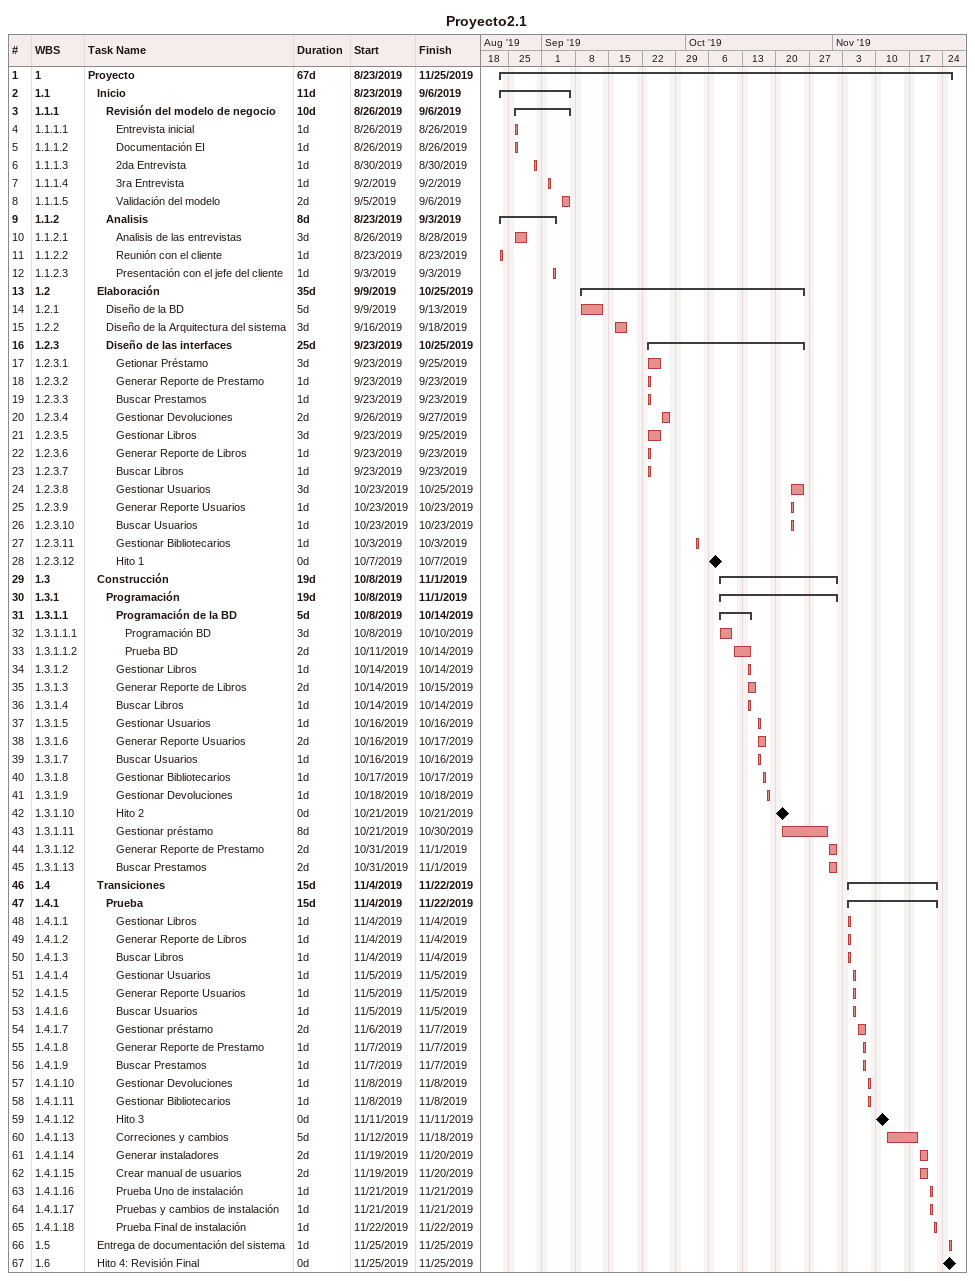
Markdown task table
Proyecto2.1

| ID | WBS | Task | Duration | Start | Finish |
|---|---|---|---|---|---|
| 1 | 1 | **Proyecto** | 67d | 2019-08-23 | 2019-11-25 |
| 2 | 1.1 | **Inicio** | 11d | 2019-08-23 | 2019-09-06 |
| 3 | 1.1.1 | **Revisión del modelo de negocio** | 10d | 2019-08-26 | 2019-09-06 |
| 4 | 1.1.1.1 | Entrevista inicial | 1d | 2019-08-26 | 2019-08-26 |
| 5 | 1.1.1.2 | Documentación EI | 1d | 2019-08-26 | 2019-08-26 |
| 6 | 1.1.1.3 | 2da Entrevista | 1d | 2019-08-30 | 2019-08-30 |
| 7 | 1.1.1.4 | 3ra Entrevista | 1d | 2019-09-02 | 2019-09-02 |
| 8 | 1.1.1.5 | Validación del modelo | 2d | 2019-09-05 | 2019-09-06 |
| 9 | 1.1.2 | **Analisis** | 8d | 2019-08-23 | 2019-09-03 |
| 10 | 1.1.2.1 | Analisis de las entrevistas | 3d | 2019-08-26 | 2019-08-28 |
| 11 | 1.1.2.2 | Reunión con el cliente | 1d | 2019-08-23 | 2019-08-23 |
| 12 | 1.1.2.3 | Presentación con el jefe del cliente | 1d | 2019-09-03 | 2019-09-03 |
| 13 | 1.2 | **Elaboración** | 35d | 2019-09-09 | 2019-10-25 |
| 14 | 1.2.1 | Diseño de la BD | 5d | 2019-09-09 | 2019-09-13 |
| 15 | 1.2.2 | Diseño de la Arquitectura del sistema | 3d | 2019-09-16 | 2019-09-18 |
| 16 | 1.2.3 | **Diseño de las interfaces** | 25d | 2019-09-23 | 2019-10-25 |
| 17 | 1.2.3.1 | Getionar Préstamo | 3d | 2019-09-23 | 2019-09-25 |
| 18 | 1.2.3.2 | Generar Reporte de Prestamo | 1d | 2019-09-23 | 2019-09-23 |
| 19 | 1.2.3.3 | Buscar Prestamos | 1d | 2019-09-23 | 2019-09-23 |
| 20 | 1.2.3.4 | Gestionar Devoluciones | 2d | 2019-09-26 | 2019-09-27 |
| 21 | 1.2.3.5 | Gestionar Libros | 3d | 2019-09-23 | 2019-09-25 |
| 22 | 1.2.3.6 | Generar Reporte de Libros | 1d | 2019-09-23 | 2019-09-23 |
| 23 | 1.2.3.7 | Buscar Libros | 1d | 2019-09-23 | 2019-09-23 |
| 24 | 1.2.3.8 | Gestionar Usuarios | 3d | 2019-10-23 | 2019-10-25 |
| 25 | 1.2.3.9 | Generar Reporte Usuarios | 1d | 2019-10-23 | 2019-10-23 |
| 26 | 1.2.3.10 | Buscar Usuarios | 1d | 2019-10-23 | 2019-10-23 |
| 27 | 1.2.3.11 | Gestionar Bibliotecarios | 1d | 2019-10-03 | 2019-10-03 |
| 28 | 1.2.3.12 | Hito 1 | 0d | 2019-10-07 | 2019-10-07 |
| 29 | 1.3 | **Construcción** | 19d | 2019-10-08 | 2019-11-01 |
| 30 | 1.3.1 | **Programación** | 19d | 2019-10-08 | 2019-11-01 |
| 31 | 1.3.1.1 | **Programación de la BD** | 5d | 2019-10-08 | 2019-10-14 |
| 32 | 1.3.1.1.1 | Programación BD | 3d | 2019-10-08 | 2019-10-10 |
| 33 | 1.3.1.1.2 | Prueba BD | 2d | 2019-10-11 | 2019-10-14 |
| 34 | 1.3.1.2 | Gestionar Libros | 1d | 2019-10-14 | 2019-10-14 |
| 35 | 1.3.1.3 | Generar Reporte de Libros | 2d | 2019-10-14 | 2019-10-15 |
| 36 | 1.3.1.4 | Buscar Libros | 1d | 2019-10-14 | 2019-10-14 |
| 37 | 1.3.1.5 | Gestionar Usuarios | 1d | 2019-10-16 | 2019-10-16 |
| 38 | 1.3.1.6 | Generar Reporte Usuarios | 2d | 2019-10-16 | 2019-10-17 |
| 39 | 1.3.1.7 | Buscar Usuarios | 1d | 2019-10-16 | 2019-10-16 |
| 40 | 1.3.1.8 | Gestionar Bibliotecarios | 1d | 2019-10-17 | 2019-10-17 |
| 41 | 1.3.1.9 | Gestionar Devoluciones | 1d | 2019-10-18 | 2019-10-18 |
| 42 | 1.3.1.10 | Hito 2 | 0d | 2019-10-21 | 2019-10-21 |
| 43 | 1.3.1.11 | Gestionar préstamo | 8d | 2019-10-21 | 2019-10-30 |
| 44 | 1.3.1.12 | Generar Reporte de Prestamo | 2d | 2019-10-31 | 2019-11-01 |
| 45 | 1.3.1.13 | Buscar Prestamos | 2d | 2019-10-31 | 2019-11-01 |
| 46 | 1.4 | **Transiciones** | 15d | 2019-11-04 | 2019-11-22 |
| 47 | 1.4.1 | **Prueba** | 15d | 2019-11-04 | 2019-11-22 |
| 48 | 1.4.1.1 | Gestionar Libros | 1d | 2019-11-04 | 2019-11-04 |
| 49 | 1.4.1.2 | Generar Reporte de Libros | 1d | 2019-11-04 | 2019-11-04 |
| 50 | 1.4.1.3 | Buscar Libros | 1d | 2019-11-04 | 2019-11-04 |
| 51 | 1.4.1.4 | Gestionar Usuarios | 1d | 2019-11-05 | 2019-11-05 |
| 52 | 1.4.1.5 | Generar Reporte Usuarios | 1d | 2019-11-05 | 2019-11-05 |
| 53 | 1.4.1.6 | Buscar Usuarios | 1d | 2019-11-05 | 2019-11-05 |
| 54 | 1.4.1.7 | Gestionar préstamo | 2d | 2019-11-06 | 2019-11-07 |
| 55 | 1.4.1.8 | Generar Reporte de Prestamo | 1d | 2019-11-07 | 2019-11-07 |
| 56 | 1.4.1.9 | Buscar Prestamos | 1d | 2019-11-07 | 2019-11-07 |
| 57 | 1.4.1.10 | Gestionar Devoluciones | 1d | 2019-11-08 | 2019-11-08 |
| 58 | 1.4.1.11 | Gestionar Bibliotecarios | 1d | 2019-11-08 | 2019-11-08 |
| 59 | 1.4.1.12 | Hito 3 | 0d | 2019-11-11 | 2019-11-11 |
| 60 | 1.4.1.13 | Correciones y cambios | 5d | 2019-11-12 | 2019-11-18 |
| 61 | 1.4.1.14 | Generar instaladores | 2d | 2019-11-19 | 2019-11-20 |
| 62 | 1.4.1.15 | Crear manual de usuarios | 2d | 2019-11-19 | 2019-11-20 |
| 63 | 1.4.1.16 | Prueba Uno de instalación | 1d | 2019-11-21 | 2019-11-21 |
| 64 | 1.4.1.17 | Pruebas y cambios de instalación | 1d | 2019-11-21 | 2019-11-21 |
| 65 | 1.4.1.18 | Prueba Final de instalación | 1d | 2019-11-22 | 2019-11-22 |
| 66 | 1.5 | Entrega de documentación del sistema | 1d | 2019-11-25 | 2019-11-25 |
| 67 | 1.6 | Hito 4: Revisión Final | 0d | 2019-11-25 | 2019-11-25 |
